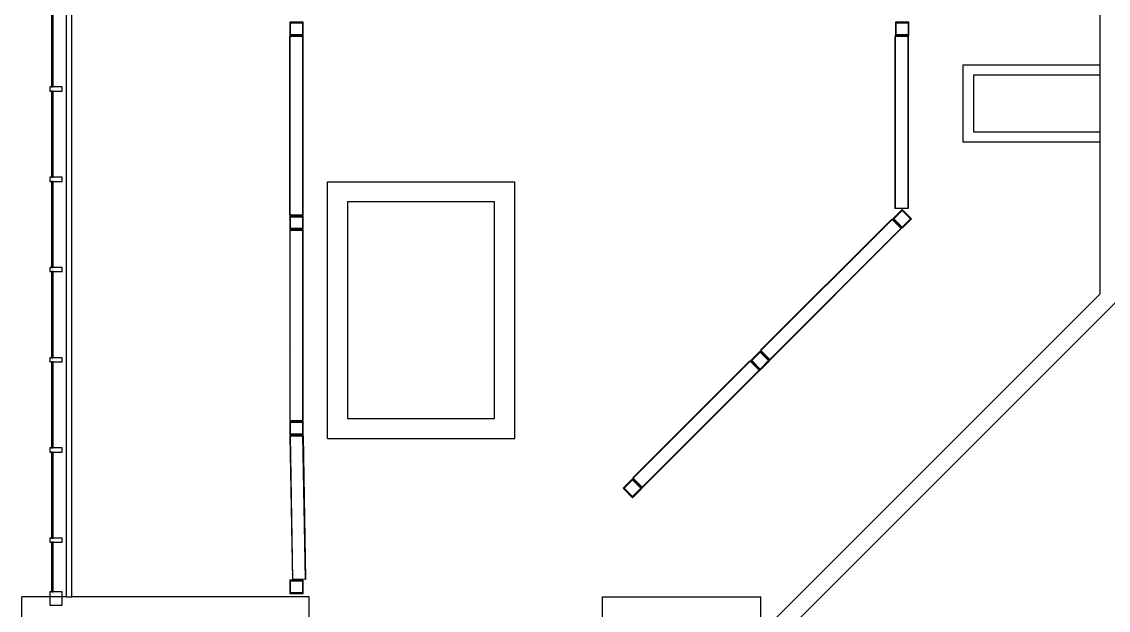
# Model space of a CAD drawing. Header units: inches. Extents: x -60 to 5673, y -29 to 4299.
# Drawn here: x -59 to 590, y 2395 to 2747 of the extents above; entities that cross this region are included whole.
import ezdxf

# ---------------------------------------------------------------- set-up
doc = ezdxf.new("R2010")
doc.units = ezdxf.units.IN
doc.header["$LTSCALE"] = 96
doc.header["$MEASUREMENT"] = 0
for name, color, linetype in [('A-COLS', 5, 'Continuous'), ('A-GLAZ', 2, 'Continuous'), ('A-ROOF-LEVL-THIN', 1, 'Continuous'), ('A-WALL-FULL', 6, 'Continuous')]:
    doc.layers.add(name, color=color, linetype=linetype)
pattern_1 = [(45, (0, 5e-13), (-9.503515, 9.503515), []), (45, (0, 14.4), (-9.503515, 9.503515), [])]

msp = doc.modelspace()

# ---------------------------------------------------------------- hatches: boundary and pattern name
at = {"layer": 'A-COLS'}
h = msp.add_hatch(dxfattribs=at)
h.set_pattern_fill('FP_3', color=256, style=0, pattern_type=2)
h.set_pattern_definition(pattern_1)
h.paths.add_polyline_path([(100.97, 2405.08), (108.97, 2405.08), (108.97, 2413.08), (100.97, 2413.08)], flags=0)
h.paths.add_polyline_path([(108.5, 2405.54), (101.43, 2405.54), (101.43, 2412.61), (108.5, 2412.61)], flags=0)
at = {"layer": 'A-ROOF-LEVL-THIN'}
h = msp.add_hatch(dxfattribs=at)
h.set_pattern_fill('FP_12', color=256, style=0, pattern_type=2)
h.set_pattern_definition([(45, (-0.0004, -2e-06), (-9.503515, 9.503515), []), (45, (-0.0004, 14.4), (-9.503515, 9.503515), [])])
h.paths.add_polyline_path([(108.91, 2739.08), (108.91, 2747.08), (100.91, 2747.08), (100.91, 2739.08)], flags=0)
h.paths.add_polyline_path([(108.45, 2739.54), (101.38, 2739.54), (101.38, 2746.61), (108.45, 2746.61)], flags=0)
h = msp.add_hatch(dxfattribs=at)
h.set_pattern_fill('FP_52', color=256, style=0, pattern_type=2)
h.set_pattern_definition([(45, (-0.0002, -2e-06), (-9.503515, 9.503515), []), (45, (-0.0002, 14.4), (-9.503515, 9.503515), [])])
h.paths.add_polyline_path([(471.16, 2739.08), (471.16, 2747.08), (463.16, 2747.08), (463.16, 2739.08)], flags=0)
h.paths.add_polyline_path([(470.7, 2739.54), (463.63, 2739.54), (463.63, 2746.61), (470.7, 2746.61)], flags=0)
h = msp.add_hatch(dxfattribs=at)
h.set_pattern_fill('FP_51', color=256, angle=45, style=0, pattern_type=2)
h.set_pattern_definition([(45, (0.0006, 3e-05), (-9.503515, 9.503515), []), (45, (-0.0001, 14.4), (-9.503515, 9.503515), [])])
h.paths.add_polyline_path([(467.16, 2623.68), (472.82, 2629.33), (467.16, 2634.99), (461.51, 2629.33)], flags=0)
h.paths.add_polyline_path([(467.16, 2624.33), (462.17, 2629.33), (467.16, 2634.33), (472.16, 2629.33)], flags=0)
h = msp.add_hatch(dxfattribs=at)
h.set_pattern_fill('FP_21', color=256, style=0, pattern_type=2)
h.set_pattern_definition([(45, (-0.0004, -2e-06), (-9.503515, 9.503515), []), (45, (-0.0004, 14.4), (-9.503515, 9.503515), [])])
h.paths.add_polyline_path([(108.91, 2623.08), (108.91, 2631.08), (100.91, 2631.08), (100.91, 2623.08)], flags=0)
h.paths.add_polyline_path([(101.38, 2623.54), (101.38, 2630.61), (108.45, 2630.61), (108.45, 2623.54)], flags=0)
h = msp.add_hatch(dxfattribs=at)
h.set_pattern_fill('FP_3', color=256, style=0, pattern_type=2)
h.set_pattern_definition(pattern_1)
h.paths.add_polyline_path([(108.91, 2508.58), (108.91, 2622.58), (108.68, 2622.58), (108.68, 2508.58)], flags=0)
h.paths.add_polyline_path([(100.91, 2508.58), (101.15, 2508.58), (101.15, 2622.58), (100.91, 2622.58), (100.91, 2539.39)], flags=0)
h = msp.add_hatch(dxfattribs=at)
h.set_pattern_fill('FP_50', color=256, angle=45, style=0, pattern_type=2)
h.set_pattern_definition([(45, (0.0006, 3e-05), (-9.503515, 9.503515), []), (45, (-0.0001, 14.4), (-9.503515, 9.503515), [])])
h.paths.add_polyline_path([(382.31, 2538.82), (387.97, 2544.48), (382.31, 2550.14), (376.66, 2544.48), (381.75, 2539.39)], flags=0)
h.paths.add_polyline_path([(382.31, 2539.48), (377.31, 2544.48), (382.31, 2549.48), (387.31, 2544.48)], flags=0)
h = msp.add_hatch(dxfattribs=at)
h.set_pattern_fill('FP_3', color=256, style=0, pattern_type=2)
h.set_pattern_definition(pattern_1)
h.paths.add_polyline_path([(100.97, 2500.08), (108.97, 2500.08), (108.97, 2508.08), (100.97, 2508.08)], flags=0)
h.paths.add_polyline_path([(108.5, 2500.54), (101.43, 2500.54), (101.43, 2507.61), (108.5, 2507.61)], flags=0)
h = msp.add_hatch(dxfattribs=at)
h.set_pattern_fill('FP_49', color=256, angle=45.35573, style=0, pattern_type=2)
h.set_pattern_definition([(44.99973, (0.0003, -0.0004), (-9.50347, 9.50356), []), (44.99973, (-2e-06, 14.4), (-9.50347, 9.50356), [])])
h.paths.add_polyline_path([(305.98, 2462.46), (311.6, 2468.15), (305.91, 2473.77), (300.29, 2468.08)], flags=0)
h.paths.add_polyline_path([(305.98, 2463.11), (300.95, 2468.08), (305.91, 2473.11), (310.94, 2468.14)], flags=0)

# ---------------------------------------------------------------- linework, layer by layer
at = {"layer": 'A-COLS'}
for p, q in [((108.97, 2413.08), (100.97, 2413.08)), ((100.97, 2413.08), (100.97, 2405.08)), ((101.43, 2405.54), (101.43, 2412.61)), ((101.43, 2412.61), (108.5, 2412.61)), ((108.5, 2412.61), (108.5, 2405.54)), ((108.97, 2405.08), (108.97, 2413.08)), ((100.97, 2405.08), (108.97, 2405.08)), ((108.5, 2405.54), (101.43, 2405.54))]:
    msp.add_line(p, q, dxfattribs=at)
at = {"layer": 'A-GLAZ'}
for p, q in [((-41.67, 2759.76), (-41.67, 2708.26)), ((-40.67, 2708.26), (-40.67, 2759.76)), ((-41.67, 2708.26), (-40.67, 2708.26)), ((-40.67, 2705.76), (-41.67, 2705.76)), ((-41.67, 2705.76), (-41.67, 2654.26)), ((-40.67, 2654.26), (-40.67, 2705.76)), ((-41.67, 2654.26), (-40.67, 2654.26)), ((-40.67, 2651.76), (-41.67, 2651.76)), ((-41.67, 2651.76), (-41.67, 2600.26)), ((-40.67, 2600.26), (-40.67, 2651.76)), ((-41.67, 2600.26), (-40.67, 2600.26)), ((-40.67, 2597.76), (-41.67, 2597.76)), ((-41.67, 2597.76), (-41.67, 2546.26)), ((-40.67, 2546.26), (-40.67, 2597.76)), ((-41.67, 2546.26), (-40.67, 2546.26)), ((-40.67, 2543.76), (-41.67, 2543.76)), ((-41.67, 2543.76), (-41.67, 2492.26)), ((-40.67, 2492.26), (-40.67, 2543.76)), ((-41.67, 2492.26), (-40.67, 2492.26)), ((-40.67, 2489.76), (-41.67, 2489.76)), ((-41.67, 2489.76), (-41.67, 2438.26)), ((-40.67, 2438.26), (-40.67, 2489.76)), ((-41.67, 2438.26), (-40.67, 2438.26)), ((-40.67, 2435.76), (-41.67, 2435.76)), ((-41.67, 2435.76), (-41.67, 2406.08)), ((-40.67, 2406.08), (-40.67, 2435.76)), ((-35.17, 2406.08), (-42.67, 2406.08)), ((-42.67, 2406.08), (-42.67, 2398.08)), ((-41.67, 2406.08), (-40.67, 2406.08)), ((-35.17, 2398.08), (-35.17, 2406.08)), ((-42.67, 2398.08), (-35.17, 2398.08))]:
    msp.add_line(p, q, dxfattribs=at)
at = {"layer": 'A-GLAZ', "extrusion": (0, 0, -1)}
for p, q in [((-35.17, 2708.26), (-42.67, 2708.26)), ((-42.67, 2708.26), (-42.67, 2705.76)), ((-42.67, 2705.76), (-35.17, 2705.76)), ((-35.17, 2705.76), (-35.17, 2708.26)), ((-35.17, 2654.26), (-42.67, 2654.26)), ((-42.67, 2654.26), (-42.67, 2651.76)), ((-42.67, 2651.76), (-35.17, 2651.76)), ((-35.17, 2651.76), (-35.17, 2654.26)), ((-35.17, 2600.26), (-42.67, 2600.26)), ((-42.67, 2600.26), (-42.67, 2597.76)), ((-35.17, 2597.76), (-35.17, 2600.26)), ((-42.67, 2597.76), (-35.17, 2597.76)), ((-35.17, 2546.26), (-42.67, 2546.26)), ((-42.67, 2546.26), (-42.67, 2543.76)), ((-42.67, 2543.76), (-35.17, 2543.76)), ((-35.17, 2543.76), (-35.17, 2546.26)), ((-35.17, 2492.26), (-42.67, 2492.26)), ((-42.67, 2492.26), (-42.67, 2489.76)), ((-42.67, 2489.76), (-35.17, 2489.76)), ((-35.17, 2489.76), (-35.17, 2492.26)), ((-35.17, 2438.26), (-42.67, 2438.26)), ((-42.67, 2438.26), (-42.67, 2435.76)), ((-35.17, 2435.76), (-35.17, 2438.26)), ((-42.67, 2435.76), (-35.17, 2435.76))]:
    msp.add_line(p, q, dxfattribs=at)
at = {"layer": 'A-ROOF-LEVL-THIN'}
for p, q in [((108.91, 2747.08), (100.91, 2747.08)), ((100.91, 2747.08), (100.91, 2739.08)), ((101.38, 2739.54), (101.38, 2746.61)), ((101.38, 2746.61), (108.45, 2746.61)), ((108.45, 2746.61), (108.45, 2739.54)), ((108.91, 2739.08), (108.91, 2747.08)), ((471.16, 2747.08), (463.16, 2747.08)), ((463.16, 2747.08), (463.16, 2739.08)), ((463.63, 2739.54), (463.63, 2746.61)), ((463.63, 2746.61), (470.7, 2746.61)), ((470.7, 2746.61), (470.7, 2739.54)), ((471.16, 2739.08), (471.16, 2747.08)), ((100.91, 2739.08), (108.91, 2739.08)), ((100.91, 2738.58), (108.91, 2738.58)), ((100.91, 2631.58), (100.91, 2738.58)), ((101.15, 2631.58), (101.15, 2738.58)), ((108.45, 2739.54), (101.38, 2739.54)), ((108.68, 2631.58), (108.68, 2738.58)), ((108.91, 2631.58), (108.91, 2738.58)), ((462.8, 2738.58), (470.8, 2738.58)), ((462.8, 2738.58), (462.8, 2635.49)), ((463.04, 2738.58), (463.04, 2635.49)), ((463.16, 2739.08), (471.16, 2739.08)), ((470.7, 2739.54), (463.63, 2739.54)), ((470.57, 2738.58), (470.57, 2635.49)), ((470.8, 2738.58), (470.8, 2635.49)), ((467.16, 2634.99), (461.51, 2629.33)), ((462.17, 2629.33), (467.16, 2634.33)), ((470.8, 2635.49), (462.8, 2635.49)), ((472.82, 2629.33), (467.16, 2634.99)), ((467.16, 2634.33), (472.16, 2629.33)), ((108.91, 2631.58), (100.91, 2631.58)), ((108.91, 2631.08), (100.91, 2631.08)), ((100.91, 2631.08), (100.91, 2623.08)), ((101.38, 2623.54), (101.38, 2630.61)), ((101.38, 2630.61), (108.45, 2630.61)), ((108.45, 2630.61), (108.45, 2623.54)), ((108.91, 2623.08), (108.91, 2631.08)), ((460.98, 2629.15), (382.49, 2550.66)), ((461.15, 2628.99), (382.66, 2550.5)), ((460.98, 2629.15), (466.64, 2623.49)), ((461.51, 2629.33), (467.16, 2623.68)), ((467.16, 2624.33), (462.17, 2629.33)), ((467.16, 2623.68), (472.82, 2629.33)), ((472.16, 2629.33), (467.16, 2624.33)), ((100.91, 2623.08), (108.91, 2623.08)), ((100.91, 2622.58), (108.91, 2622.58)), ((100.91, 2622.58), (100.91, 2508.58)), ((101.15, 2508.58), (101.15, 2622.58)), ((101.15, 2508.58), (101.15, 2622.58)), ((108.45, 2623.54), (101.38, 2623.54)), ((108.68, 2622.58), (108.68, 2508.58)), ((108.68, 2508.58), (108.68, 2622.58)), ((108.91, 2508.58), (108.91, 2622.58)), ((466.47, 2623.66), (387.99, 2545.17)), ((466.64, 2623.49), (388.15, 2545.01)), ((382.31, 2550.14), (376.66, 2544.48)), ((377.31, 2544.48), (382.31, 2549.48)), ((387.97, 2544.48), (382.31, 2550.14)), ((382.31, 2549.48), (387.31, 2544.48)), ((388.15, 2545.01), (382.49, 2550.66)), ((376.13, 2544.3), (306.14, 2474.31)), ((376.3, 2544.13), (306.31, 2474.15)), ((376.13, 2544.3), (381.79, 2538.64)), ((376.66, 2544.48), (382.31, 2538.82)), ((382.31, 2539.48), (377.31, 2544.48)), ((382.31, 2538.82), (387.97, 2544.48)), ((387.31, 2544.48), (382.31, 2539.48)), ((381.62, 2538.81), (311.64, 2468.82)), ((381.79, 2538.64), (311.8, 2468.65)), ((100.91, 2508.58), (108.91, 2508.58)), ((108.97, 2508.08), (100.97, 2508.08)), ((100.97, 2508.08), (100.97, 2500.08)), ((101.43, 2500.54), (101.43, 2507.61)), ((101.43, 2507.61), (108.5, 2507.61)), ((108.5, 2507.61), (108.5, 2500.54)), ((108.97, 2500.08), (108.97, 2508.08)), ((100.97, 2500.08), (108.97, 2500.08)), ((101.01, 2499.44), (109.01, 2499.58)), ((101.01, 2499.44), (102.46, 2413.57)), ((101.07, 2495.95), (101.3, 2496.18)), ((102.69, 2413.58), (101.24, 2499.45)), ((108.5, 2500.54), (101.43, 2500.54)), ((110.22, 2413.7), (108.77, 2499.57)), ((108.78, 2499.06), (109.01, 2499.29)), ((110.46, 2413.71), (109.01, 2499.58)), ((101.14, 2491.42), (101.37, 2491.65)), ((109.02, 2484.9), (109.25, 2485.13)), ((101.38, 2477.26), (101.61, 2477.49)), ((109.1, 2480.37), (109.33, 2480.6)), ((101.46, 2472.73), (101.69, 2472.96)), ((305.91, 2473.77), (300.29, 2468.08)), ((300.95, 2468.08), (305.91, 2473.11)), ((311.6, 2468.15), (305.91, 2473.77)), ((305.91, 2473.11), (310.94, 2468.14)), ((311.8, 2468.65), (306.14, 2474.31)), ((109.33, 2466.21), (109.56, 2466.44)), ((300.29, 2468.08), (305.98, 2462.46)), ((305.98, 2463.11), (300.95, 2468.08)), ((305.98, 2462.46), (311.6, 2468.15)), ((310.94, 2468.14), (305.98, 2463.11)), ((101.7, 2458.57), (101.93, 2458.8)), ((109.41, 2461.68), (109.64, 2461.91)), ((101.77, 2454.04), (102, 2454.27)), ((109.65, 2447.51), (109.88, 2447.75)), ((102.01, 2439.88), (102.24, 2440.11)), ((109.73, 2442.98), (109.96, 2443.21)), ((102.09, 2435.35), (102.32, 2435.58)), ((109.97, 2428.82), (110.2, 2429.05)), ((110.04, 2424.29), (110.27, 2424.52)), ((102.33, 2421.19), (102.56, 2421.42)), ((102.4, 2416.66), (102.64, 2416.89)), ((102.46, 2413.57), (102.69, 2413.58)), ((110.22, 2413.7), (102.69, 2413.58)), ((110.22, 2413.7), (110.46, 2413.71))]:
    msp.add_line(p, q, dxfattribs=at)
at = {"layer": 'A-WALL-FULL'}
for p, q in [((-32.67, 2403.08), (-32.67, 3245.14)), ((-29.55, 2403.08), (-29.55, 3248.26)), ((585.33, 2804.85), (585.33, 2584.23)), ((503.64, 2721.54), (585.33, 2721.54)), ((503.64, 2675.23), (503.64, 2721.54)), ((585.33, 2715.41), (509.77, 2715.41)), ((509.77, 2715.41), (509.77, 2681.35)), ((509.77, 2681.35), (585.33, 2681.35)), ((585.33, 2675.23), (503.64, 2675.23)), ((123.44, 2651.52), (235.44, 2651.52)), ((123.44, 2497.88), (123.44, 2651.52)), ((235.44, 2497.88), (235.44, 2651.52)), ((223.44, 2639.52), (135.44, 2639.52)), ((135.44, 2639.52), (135.44, 2509.88)), ((223.44, 2509.88), (223.44, 2639.52)), ((585.33, 2584.23), (382.58, 2381.48)), ((382.58, 2366.99), (595.58, 2579.99)), ((135.44, 2509.88), (223.44, 2509.88)), ((123.44, 2497.88), (235.44, 2497.88)), ((-59.42, 2068.08), (-59.42, 2403.08)), ((-32.67, 2403.08), (-59.42, 2403.08)), ((-32.67, 2403.08), (-29.55, 2403.08)), ((112.4, 2403.08), (-29.55, 2403.08)), ((112.4, 2373.33), (112.4, 2403.08)), ((287.95, 2403.08), (382.58, 2403.08)), ((287.95, 2379.7), (287.95, 2403.08)), ((382.58, 2381.48), (382.58, 2403.08))]:
    msp.add_line(p, q, dxfattribs=at)

doc.saveas('drawing.dxf')
